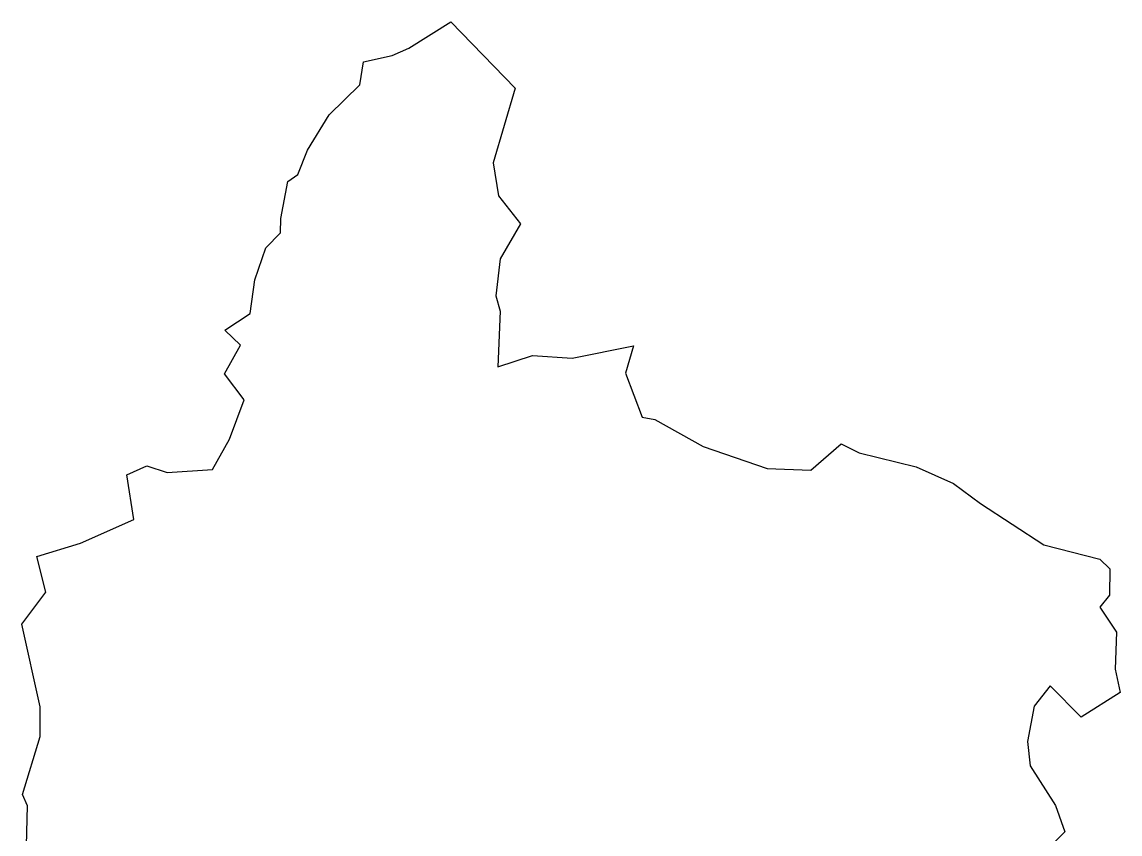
# Model space of a CAD drawing. Header units: metres. Extents: x 347487 to 350968, y 1759249 to 1763161.
# Drawn here: x 348324 to 350968, y 1761205 to 1763161 of the extents above; entities that cross this region are included whole.
import ezdxf

# ---------------------------------------------------------------- set-up
doc = ezdxf.new("R2010")
doc.units = ezdxf.units.M
doc.layers.add('VILLAGE BOUNDRY', color=10, linetype='Continuous')

msp = doc.modelspace()

# ---------------------------------------------------------------- linework, layer by layer
at = {"color": 3}
msp.add_lwpolyline([(349356.4, 1763161.3), (349511.7, 1763002.2)], dxfattribs=at)
at = {"layer": 'VILLAGE BOUNDRY', "color": 3}
for points in [[(348335.1, 1761177.5), (348337.2, 1761273.5), (348324.8, 1761300.3), (348367.6, 1761440.2), (348367.8, 1761511.4), (348323.8, 1761710.6), (348381.2, 1761787.6), (348359.3, 1761874), (348465, 1761905.8), (348593.1, 1761963), (348576.6, 1762070.5), (348624.1, 1762091.9), (348673.6, 1762076.2), (348782.4, 1762083), (348823.7, 1762156.1), (348858.5, 1762250.9), (348811.3, 1762313.4), (348849.8, 1762382.5), (348812.5, 1762419.3), (348873.3, 1762459.2), (348884.4, 1762540.3), (348910.8, 1762617.4), (348946.7, 1762653.2), (348946.9, 1762687.6), (348964.2, 1762776.8), (348987.7, 1762793.6), (349011.7, 1762852.4), (349063.3, 1762937.5), (349137.6, 1763010), (349146.1, 1763065.3), (349214.9, 1763080.3), (349255.6, 1763097.8), (349356.4, 1763161.3)], [(349511.7, 1763002.2), (349458.6, 1762821.9), (349471.6, 1762742.6), (349524.4, 1762675.1), (349475.6, 1762590.8), (349464.6, 1762501.6), (349475.2, 1762464.4), (349469.6, 1762330.7), (349552.9, 1762357.7), (349648.9, 1762351.3), (349796.5, 1762381.4), (349777.1, 1762315.3), (349817.5, 1762209.2), (349847.4, 1762203.5), (349964.4, 1762138.4), (350117.9, 1762085.9), (350223.7, 1762081.8), (350296.3, 1762144.9), (350339.7, 1762123.9), (350477.2, 1762089.6), (350567.3, 1762049.8), (350632, 1762001.1), (350784.6, 1761901.6), (350919.2, 1761867.1), (350943.2, 1761844), (350942.9, 1761780.9), (350919.4, 1761751.8), (350959.5, 1761691.5), (350956.6, 1761602.4), (350967.9, 1761546.1), (350874, 1761487.1), (350799.4, 1761562), (350761.1, 1761513.7), (350745.3, 1761428), (350751.3, 1761370), (350812.7, 1761274.2), (350835.1, 1761210.4), (350774.4, 1761148.9)]]:
    msp.add_lwpolyline(points, dxfattribs=at)

doc.saveas('drawing.dxf')
